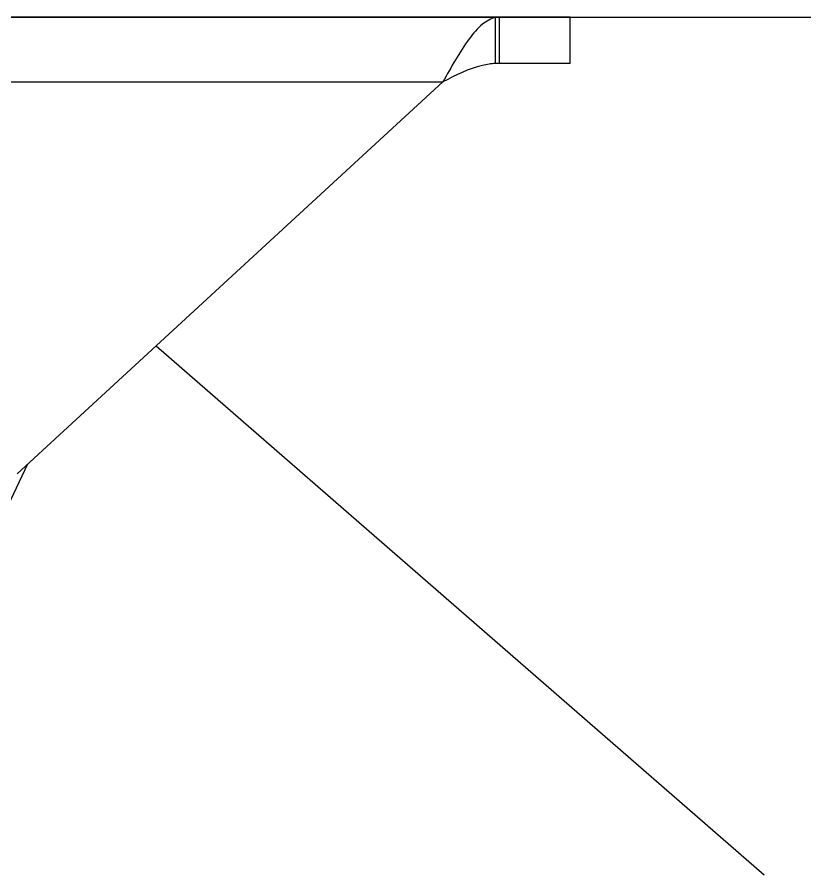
# Model space of a CAD drawing. Extents: x 27938 to 1507990, y 110129 to 923079.
# Drawn here: x 673299 to 673996, y 368779 to 369538 of the extents above; entities that cross this region are included whole.
import ezdxf

# ---------------------------------------------------------------- set-up
doc = ezdxf.new("R2010")
doc.units = 0
doc.header["$LTSCALE"] = 1000
doc.header["$MEASUREMENT"] = 0
doc.layers.add('BZ', color=2, linetype='Continuous')
doc.styles.get("Standard").update_dxf_attribs({"font": 'gbenor.shx', "bigfont": 'gbcbig.shx'})
doc.dimstyles.get("Standard").update_dxf_attribs({"dimtxt": 0.18, "dimasz": 0.18, "dimexe": 0.18, "dimexo": 0.0625, "dimgap": 0.09, "dimtad": 0, "dimtih": 1, "dimtoh": 1, "dimdec": 4, "dimzin": 0, "dimdsep": 46, "dimtxsty": 'Standard', "dimcen": 0.09, "dimadec": 0, "dimazin": 0, "dimtfac": 1, "dimtdec": 4, "dimtofl": 0, "dimtmove": 0, "dimatfit": 3, "dimfxl": 1, "dimtolj": 1, "dimtzin": 0, "dimarcsym": 0})

msp = doc.modelspace()

# ---------------------------------------------------------------- linework, layer by layer
for p, q in [((673788.04, 369537.93), (673092.95, 369537.93)), ((673722.04, 369496.94), (673722.04, 369537.58)), ((673725.48, 369497.04), (673725.48, 369537.93)), ((673788.04, 369497.04), (673788.04, 369537.93)), ((673788.04, 369497.04), (673725.48, 369497.04)), ((673092.95, 369480.69), (673675.42, 369480.69)), ((673675.42, 369480.69), (673298.67, 369134)), ((673290.63, 369105.9), (673308.13, 369142.71))]:
    msp.add_line(p, q)
msp.add_arc((673725.52, 369435.95), 61.09, 90.04119, 93.27107)
for points, knots in [([(673722.04, 369537.58), (673717.75, 369536.74), (673708.66, 369531.27), (673692.58, 369512), (673682.68, 369493.71), (673675.42, 369480.69)], [0, 0, 0, 0, 0.174571, 0.404229, 1, 1, 1, 1]), ([(673722.04, 369496.94), (673718.12, 369496.72), (673701.64, 369494.2), (673686.66, 369486.44), (673675.42, 369480.69)], [0, 0, 0, 0, 0.237273, 1, 1, 1, 1])]:
    msp.add_open_spline(points, degree=3, knots=knots)
msp.add_open_spline([(673725.48, 369537.93), (673724.32, 369537.93), (673723.17, 369537.81), (673722.04, 369537.58)], degree=3)
at = {"layer": 'BZ'}
msp.add_line((658050.69, 369537.93), (676122.69, 369537.93), dxfattribs=at)

# ---------------------------------------------------------------- leaders
msp.add_leader([(673421.75, 369247.26), (673959.6, 368779.06)], dimstyle='Standard', override={"dimgap": 20})

doc.saveas('drawing.dxf')
